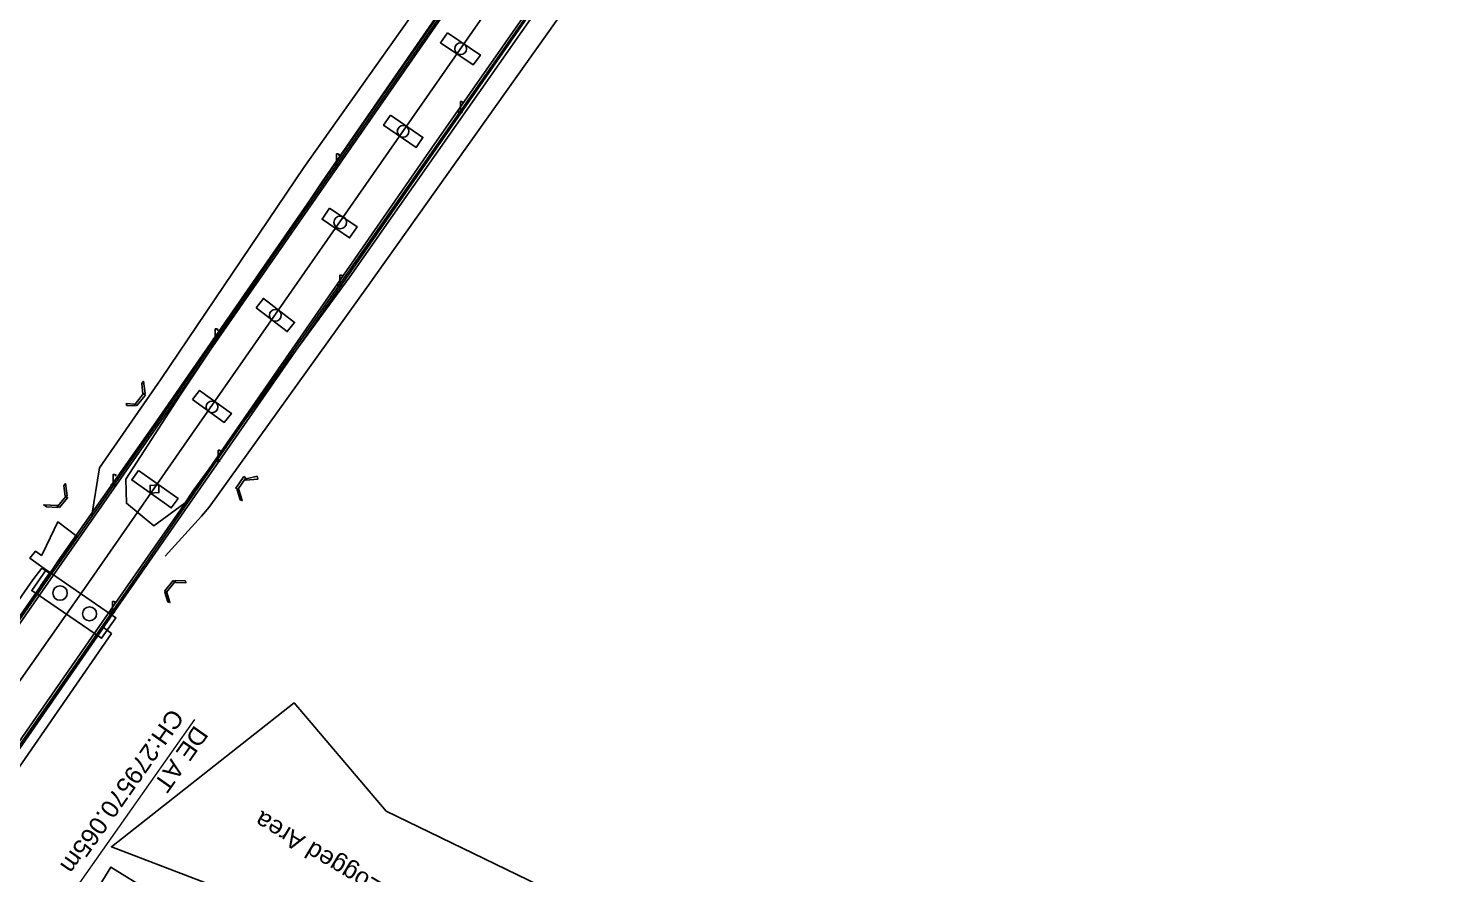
# Model space of a CAD drawing. Header units: metres. Extents: x 644418 to 1306172, y 3366650 to 6747308.
# Drawn here: x 661313.6 to 661513.7, y 3367802.7 to 3367922.2 of the extents above; entities that cross this region are included whole.
import ezdxf

# ---------------------------------------------------------------- set-up
doc = ezdxf.new("R2010")
doc.units = ezdxf.units.M
doc.header["$MEASUREMENT"] = 0
for name, color, linetype in [('BRIDGE_PARAPET', 7, 'Continuous'), ('CULVERT_PARAPET', 7, 'Continuous'), ('FOOTPATH', 251, 'Continuous'), ('LAMP_POST', 7, 'Continuous'), ('PIER_OR_ABUTMENT', 7, 'Continuous'), ('RETAINING_WALL', 142, 'Continuous'), ('STEPS', 7, 'Continuous'), ('STYLEREMARK', 251, 'Continuous'), ('SUB_ROAD_CENTRE', 34, 'Continuous'), ('SUB_ROAD_EDGE', 34, 'Continuous'), ('TOPO_TEXT', 251, 'Continuous'), ('WATER_LOGGED_AREA', 5, 'Continuous')]:
    doc.layers.add(name, color=color, linetype=linetype)
doc.layers.add('PROPOSED DFCC TRACK', color=1, linetype='Continuous', lineweight=0)
doc.layers.add("SHAMBU STN. SRJ's", color=251, linetype='Continuous', lineweight=0)
doc.styles.get("Standard").update_dxf_attribs({"font": 'arial.ttf'})
doc.styles.add('Style-Arial', font='arial.ttf')

# ---------------------------------------------------------------- blocks, each defined once
blk = doc.blocks.new('LP')
for points in [[(0, 0), (0, 1.5)], [(0.25, 1.35), (0.44, 1.35)]]:
    blk.add_lwpolyline(points)
for centre, radius, start, end in [((0.07, 0.99), 0.519, 57.6425, 97.3165), ((0.34, 1.33), 0.094, 11.7012, 168.0476)]:
    blk.add_arc(centre, radius, start, end)
at = {"extrusion": (0, 0, -1)}
blk.add_ellipse((0, 0.01), major_axis=(0.308, 0), ratio=0.400495, dxfattribs=at)
blk.add_ellipse((0.35, 1.36), major_axis=(0.0017, 0.0438), ratio=0.461056, start_param=1.74022, end_param=4.575836)

msp = doc.modelspace()

# ---------------------------------------------------------------- linework, layer by layer
at = {"layer": 'BRIDGE_PARAPET', "linetype": 'Continuous'}
for points in [[(661393.634, 3367955.718, 277.752), (661362.19, 3367910.569, 279.541), (661331.305, 3367866.073, 281.358), (661317.799, 3367846.869, 281.744), (661316.599, 3367845.024, 281.838), (661288.314, 3367804.445, 281.913), (661284.716, 3367799.18, 281.919), (661258.579, 3367761.511, 281.794), (661247.045, 3367744.448, 281.614), (661238.994, 3367730.801, 281.196), (661233.755, 3367720.339, 280.903), (661229.66, 3367707.682, 280.622), (661226.979, 3367691.404, 280.112), (661227.308, 3367679.408, 279.746), (661228.623, 3367673.46, 279.563), (661231.834, 3367662.536, 279.174), (661238.475, 3367647.123, 278.543), (661243.869, 3367637.373, 278.109), (661254.542, 3367621.073, 277.414), (661285.184, 3367576.397, 275.581)], [(661285.3051, 3367576.5252, 275.584), (661254.6631, 3367621.2012, 277.417), (661243.9901, 3367637.5012, 278.112), (661238.5961, 3367647.2512, 278.546), (661231.9551, 3367662.6642, 279.177), (661228.7441, 3367673.5882, 279.566), (661227.57, 3367679.445, 279.733), (661227.22, 3367691.452, 280.123), (661229.966, 3367707.624, 280.618), (661234.012, 3367720.29, 280.919), (661239.17, 3367730.628, 281.193), (661247.28, 3367744.309, 281.644), (661258.733, 3367761.395, 281.797), (661284.976, 3367798.97, 281.907), (661288.593, 3367804.363, 281.91), (661316.736, 3367844.864, 281.844), (661318.014, 3367846.68, 281.741), (661331.484, 3367865.892, 281.363), (661362.412, 3367910.412, 279.534), (661393.896, 3367955.604, 277.745)], [(661402.44, 3367950.403, 277.68), (661370.986, 3367905.191, 279.556), (661339.861, 3367860.564, 281.34), (661324.108, 3367837.765, 281.858), (661303.929, 3367808.824, 281.91), (661296.109, 3367797.41, 281.935), (661266.985, 3367755.747, 281.951), (661255.8565, 3367738.9405, 281.547), (661248.7465, 3367726.8715, 281.093), (661243.8168, 3367716.608, 280.685), (661240.1338, 3367704.873, 280.21), (661237.9108, 3367690.825, 279.62), (661238.2068, 3367680.176, 279.257), (661239.0428, 3367675.175, 279.122), (661241.6438, 3367666.026, 278.836), (661247.2762, 3367652.4159, 278.4116), (661252.1499, 3367643.2257, 278.0291), (661262.7949, 3367626.5368, 277.364), (661314.433, 3367551.392, 274.247), (661330.948, 3367527.324, 273.413), (661356.6081, 3367489.5921, 271.993), (661390.365, 3367440.158, 270.289), (661406.95, 3367415.797, 269.378), (661407.0561, 3367415.8794, 269.392)], [(661407.0561, 3367415.8794, 269.392), (661390.548, 3367440.318, 270.275), (661356.754, 3367489.706, 271.996), (661331.0691, 3367527.4522, 273.416), (661314.5541, 3367551.5202, 274.25), (661262.916, 3367626.665, 277.367), (661252.297, 3367643.307, 278.03), (661247.425, 3367652.48, 278.412), (661241.79, 3367666.069, 278.836), (661239.189, 3367675.218, 279.122), (661238.353, 3367680.219, 279.257), (661238.057, 3367690.868, 279.62), (661240.28, 3367704.916, 280.21), (661243.963, 3367716.651, 280.685), (661248.874, 3367726.78, 281.09), (661255.984, 3367738.849, 281.544), (661267.158, 3367755.549, 281.779), (661296.416, 3367797.228, 281.935), (661304.188, 3367808.671, 281.872), (661324.349, 3367837.714, 281.75), (661340.164, 3367860.44, 281.346), (661371.204, 3367905.088, 279.559), (661402.571, 3367950.347, 277.679)]]:
    msp.add_polyline3d(points, dxfattribs=at)
at = {"layer": 'CULVERT_PARAPET', "linetype": 'Continuous'}
for points in [[(661330.127, 3367870.331, 269.598), (661328.944, 3367868.84, 269.601), (661328.677, 3367869.035, 269.598), (661329.86, 3367870.526, 269.598)], [(661344.04, 3367858.787, 269.562), (661342.913, 3367857.161, 269.59), (661343.184, 3367856.984, 269.599), (661344.3111, 3367858.6102, 269.599)], [(661317.998, 3367854.431, 269.785), (661319.141, 3367855.811, 269.794), (661318.892, 3367855.982, 269.787), (661317.749, 3367854.602, 269.787)], [(661334.057, 3367844.087, 269.634), (661334.287, 3367843.896, 269.635), (661333.103, 3367842.445, 269.614), (661332.873, 3367842.636, 269.614)]]:
    msp.add_polyline3d(points, close=True, dxfattribs=at)
at = {"layer": 'FOOTPATH', "linetype": 'Continuous'}
for points in [[(661315.499, 3367845.844, 280.986), (661316.568, 3367845.141, 280.998), (661315.346, 3367843.384, 281.029), (661315.254, 3367843.233, 280.864), (661284.687, 3367799.257, 280.953), (661258.598, 3367761.753, 280.908), (661257.415, 3367762.529, 280.841), (661283.463, 3367799.972, 280.95), (661314.216, 3367844.182, 281.005), (661315.499, 3367845.844, 280.986)], [(661324.231, 3367837.455, 280.96), (661325.323, 3367836.601, 280.908), (661305.417, 3367807.836, 280.857), (661268.75, 3367755.148, 280.935), (661267.845, 3367756.005, 280.903), (661304.238, 3367808.677, 280.884)]]:
    msp.add_polyline3d(points, close=True, dxfattribs=at)
at = {"layer": 'PIER_OR_ABUTMENT', "linetype": 'Continuous'}
for points in [[(661372.853, 3367921.528, 276.927), (661377.479, 3367918.394, 276.853), (661376.464, 3367916.99, 276.91), (661371.8376, 3367920.1243, 276.91)], [(661364.758, 3367909.874, 277.382), (661369.363, 3367906.76, 277.344), (661368.417, 3367905.346, 277.357), (661363.8119, 3367908.4601, 277.357)], [(661356.165, 3367896.766, 278.465), (661360.065, 3367894.128, 278.481), (661359.007, 3367892.545, 278.543), (661355.107, 3367895.183, 278.543)], [(661345.773, 3367882.671, 278.399), (661346.821, 3367883.983, 278.406), (661351.228, 3367880.6, 278.402), (661350.18, 3367879.288, 278.402)], [(661336.787, 3367869.697, 278.976), (661337.791, 3367870.983, 278.936), (661342.285, 3367867.736, 278.92), (661341.2807, 3367866.4496, 278.92)], [(661329.145, 3367859.664, 278.006), (661334.749, 3367855.699, 278.009), (661333.795, 3367854.359, 278.008), (661328.191, 3367858.324, 278.008)], [(661330.795, 3367856.447, 269.371), (661330.801, 3367857.542, 269.338), (661332.048, 3367857.626, 269.368), (661332.042, 3367856.5305, 269.368)], [(661316.1, 3367845.591, 278.379), (661325.976, 3367838.848, 278.342), (661323.942, 3367835.94, 278.364), (661314.066, 3367842.683, 278.364)]]:
    msp.add_polyline3d(points, close=True, dxfattribs=at)
for centre, radius in [((661374.6985, 3367919.296, 269.15), 0.8406), ((661366.565, 3367907.612, 269.356), 0.8238), ((661357.673, 3367894.7435, 269.15), 0.8963), ((661348.5025, 3367881.606, 269.259), 0.8336), ((661339.5405, 3367868.6525, 269.458), 0.8295), ((661318.0695, 3367842.328, 269.578), 1.025), ((661322.236, 3367839.3915, 269.361), 0.996)]:
    msp.add_circle(centre, radius, dxfattribs=at)
at = {"layer": 'PROPOSED DFCC TRACK', "color": 12, "flags": 128}
msp.add_lwpolyline([(661519.8459, 3367585.3808, -0.00688656), (661464.5206, 3367626.3823), (661459.5554, 3367630.1784), (661454.5987, 3367633.9853), (661449.649, 3367637.8015), (661444.7054, 3367641.6255), (661439.7665, 3367645.4556), (661434.8312, 3367649.2904), (661429.8983, 3367653.1282), (661424.9666, 3367656.9676), (661350.8056, 3367714.7091), (661346.8602, 3367717.7807), (661342.9144, 3367720.8516), (661338.9675, 3367723.9211), (661335.0189, 3367726.9885), (661331.0682, 3367730.053), (661327.1147, 3367733.114), (661323.1579, 3367736.1708), (661319.1973, 3367739.2226, 0.00902402), (661217.7054, 3367814.4399)], format="xyb", dxfattribs=at)
at = {"layer": 'RETAINING_WALL', "linetype": 'Continuous'}
for points in [[(661329.621, 3367871.941, 268.229), (661329.777, 3367870.472, 269.149), (661330.113, 3367870.553, 269.15), (661329.8613, 3367872.2764, 269.15)], [(661327.524, 3367868.858, 269.083), (661328.683, 3367868.789, 269.144), (661328.578, 3367869.051, 269.153), (661327.4174, 3367869.1201, 269.153)], [(661318.603, 3367857.473, 268.375), (661318.813, 3367856.035, 269.335), (661319.095, 3367856.085, 269.296), (661318.8433, 3367857.8084, 269.296)], [(661344.389, 3367858.501, 269.065), (661345.924, 3367858.839, 267.894), (661346.015, 3367858.44, 267.742), (661344.265, 3367858.31, 269.049)], [(661343.513, 3367855.531, 268.783), (661343.105, 3367856.905, 269.131), (661343.29, 3367857.074, 269.154), (661343.8229, 3367855.4091, 269.085)], [(661316.146, 3367854.518, 268.172), (661317.722, 3367854.448, 269.239), (661317.675, 3367854.712, 269.238), (661315.7724, 3367854.7965, 269.238)], [(661334.39, 3367843.844, 269.17), (661334.345, 3367844.118, 269.184), (661335.783, 3367844.042, 268.876), (661335.8281, 3367843.7677, 268.876)], [(661333.29, 3367841.101, 268.833), (661332.882, 3367842.475, 269.181), (661333.18, 3367842.393, 269.135), (661333.5999, 3367840.9791, 269.135)]]:
    msp.add_polyline3d(points, close=True, dxfattribs=at)
at = {"layer": "SHAMBU STN. SRJ's", "lineweight": 13, "flags": 128}
msp.add_lwpolyline([(661317.6199, 3367796.7444), (661337.1407, 3367824.4605)], dxfattribs=at)
at = {"layer": 'STEPS', "linetype": 'Continuous'}
msp.add_polyline3d([(661316.648, 3367845.183, 269.198), (661313.795, 3367847.279, 280.875), (661314.577, 3367848.236, 280.891), (661315.422, 3367847.652, 280.881), (661315.647, 3367847.98, 280.882), (661317.747, 3367852.383, 269.191), (661320.51, 3367850.305, 269.229), (661317.59, 3367846.566, 280.85)], close=True, dxfattribs=at)
at = {"layer": 'STYLEREMARK', "linetype": 'Continuous'}
msp.add_lwpolyline([(661320.1051, 3367795.2419), (661325.2587, 3367803.5774), (661342.0998, 3367793.1649), (661336.9462, 3367784.8295)], close=True, dxfattribs=at)
at = {"layer": 'SUB_ROAD_CENTRE', "linetype": 'Continuous'}
msp.add_polyline3d([(661403.05, 3367412.92, 268.555), (661385.601, 3367438.353, 269.534), (661352.437, 3367486.964, 271.293), (661327.003, 3367524.131, 272.658), (661310.255, 3367548.689, 273.524), (661289.135, 3367579.401, 274.793), (661258.601, 3367624.049, 276.618), (661248.026, 3367640.817, 277.255), (661242.915, 3367650.423, 277.622), (661236.774, 3367664.518, 278.167), (661234.052, 3367674.26, 278.524), (661233.21, 3367679.764, 278.653), (661232.692, 3367691.265, 279.023), (661235.203, 3367706.291, 279.541), (661239.146, 3367718.232, 279.93), (661243.878, 3367728.553, 280.286), (661251.765, 3367741.689, 280.776), (661262.56, 3367758.952, 281.024), (661292.38, 3367801.506, 281.042), (661322.112, 3367843.754, 281.02), (661335.63, 3367863.232, 280.566), (661366.69, 3367907.864, 278.798), (661398.18, 3367953.049, 276.986)], dxfattribs=at)
at = {"layer": 'SUB_ROAD_EDGE', "linetype": 'Continuous'}
for points in [[(661519.501, 3368142.565, 269.446), (661489.705, 3368100.235, 269.435), (661468.704, 3368070.218, 269.208), (661433.665, 3368020.289, 269.058), (661411.319, 3367988.604, 269.091), (661389.259, 3367955.869, 269.084), (661371.952, 3367929.904, 269.068), (661352.549, 3367902.518, 269.085), (661332.374, 3367872.633, 269.172), (661323.65, 3367860.037, 269.177), (661322.566, 3367853.355, 269.241)], [(661327.351, 3367858.446, 269.261), (661335.068, 3367870.307, 269.19), (661355.139, 3367900.485, 269.176), (661374.156, 3367928.042, 269.059), (661392.024, 3367954.008, 269.123), (661414.369, 3367986.423, 269.113), (661436.409, 3368018.135, 269.114), (661471.704, 3368068.946, 269.253), (661492.536, 3368098.943, 269.392), (661522.503, 3368141.083, 269.627)], [(661533.309, 3368137.936, 269.599), (661520.59, 3368119.93, 269.54), (661501.336, 3368092.029, 269.412), (661472.79, 3368050.742, 269.207), (661447.428, 3368014.053, 269.11), (661423.877, 3367979.931, 269.139), (661416.556, 3367969.202, 269.071), (661392.318, 3367934.548, 269.176), (661359.045, 3367887.052, 269.233), (661336.825, 3367856.723, 269.265), (661335.773, 3367855.091, 269.248), (661331.325, 3367851.835, 269.26), (661327.437, 3367855.028, 269.269), (661327.351, 3367858.446, 269.261)], [(661535.655, 3368136.969, 269.595), (661522.557, 3368118.61, 269.419), (661503.445, 3368090.673, 269.334), (661474.945, 3368049.409, 269.099), (661449.702, 3368012.675, 269.03), (661426.456, 3367978.293, 269.038), (661418.878, 3367967.734, 269.069), (661395.265, 3367933.181, 269.126), (661361.427, 3367885.553, 269.199), (661339.165, 3367854.454, 269.231), (661338.058, 3367853.193, 269.252), (661332.936, 3367847.529, 269.21)], [(661399.166, 3367410.158, 268.441), (661381.752, 3367435.982, 269.461), (661348.857, 3367484.068, 271.189), (661322.768, 3367521.94, 272.61), (661306.424, 3367545.734, 273.447), (661285.329, 3367576.576, 274.698), (661254.711, 3367621.193, 276.524), (661244.038, 3367637.523, 277.245), (661238.651, 3367647.258, 277.659), (661232.003, 3367662.629, 278.262), (661228.815, 3367673.506, 278.663), (661227.857, 3367679.472, 278.851), (661227.509, 3367691.475, 279.239), (661230.147, 3367707.518, 279.744), (661234.183, 3367720.075, 280.049), (661239.355, 3367730.567, 280.326), (661247.521, 3367744.184, 280.73), (661259.057, 3367761.372, 280.942), (661288.83, 3367804.208, 280.993), (661318.273, 3367846.513, 280.85), (661331.647, 3367865.7, 280.483), (661362.629, 3367910.249, 278.709), (661394.116, 3367955.542, 276.827)], [(661406.847, 3367415.72, 268.432), (661390.088, 3367440.433, 269.4), (661356.573, 3367489.59, 271.132), (661330.821, 3367527.2, 272.587), (661314.206, 3367551.36, 273.453), (661293.252, 3367581.791, 274.667), (661262.691, 3367626.436, 276.517), (661252.099, 3367643.101, 277.169), (661247.148, 3367652.486, 277.546), (661241.543, 3367666.081, 278.025), (661238.927, 3367675.212, 278.292), (661238.178, 3367680.299, 278.405), (661237.803, 3367690.987, 278.788), (661240.087, 3367705.011, 279.369), (661243.812, 3367716.745, 279.817), (661248.716, 3367726.894, 280.218), (661255.86, 3367739.06, 280.69), (661266.798, 3367755.911, 280.995), (661295.818, 3367797.648, 281.015), (661325.202, 3367839.924, 280.896), (661339.565, 3367860.525, 280.513), (661370.64, 3367905.258, 278.723), (661402.198, 3367950.483, 276.819)]]:
    msp.add_polyline3d(points, dxfattribs=at)
at = {"layer": 'WATER_LOGGED_AREA', "linetype": 'Continuous'}
msp.add_polyline3d([(661624.833, 3367600.785, 266.95), (661599.496, 3367615.72, 266.715), (661508.828, 3367687.782, 268.166), (661385.847, 3367768.615, 266.418), (661389.479, 3367776.488, 266.329), (661363.972, 3367791.658, 266.533), (661325.33, 3367806.46, 266.5), (661351.141, 3367826.809, 266.586), (661364.189, 3367811.488, 266.593), (661398.091, 3367795.027, 266.372), (661532.345, 3367709.534, 266.065)], dxfattribs=at)

# ---------------------------------------------------------------- block references
at = {"layer": 'LAMP_POST', "linetype": 'Continuous'}
for p in [(661374.656, 3367910.314, 279.33), (661357.153, 3367902.921, 279.886), (661357.611, 3367885.796, 280.324), (661339.987, 3367878.194, 280.888), (661340.406, 3367861.032, 281.306), (661325.555, 3367857.619, 281.605), (661325.478, 3367839.646, 281.939)]:
    msp.add_blockref('LP', p, dxfattribs=at)

# ---------------------------------------------------------------- texts
at = {"layer": "SHAMBU STN. SRJ's", "lineweight": 13, "insert": (661336.4173, 3367824.2614), "char_height": 2.5, "width": 57.615986, "attachment_point": 4, "rotation": 234.863671, "line_spacing_factor": 0.648, "style": 'Style-Arial'}
msp.add_mtext('\\A1;\\pxsm1;DE AT \\P{\\A0;CH:279570.065m}', dxfattribs=at)
at = {"layer": 'TOPO_TEXT', "color": 5}
msp.add_text('Water Logged Area', height=2.5, rotation=149.086567, dxfattribs=at).set_placement((661372.5438, 3367796.052))

doc.saveas('drawing.dxf')
